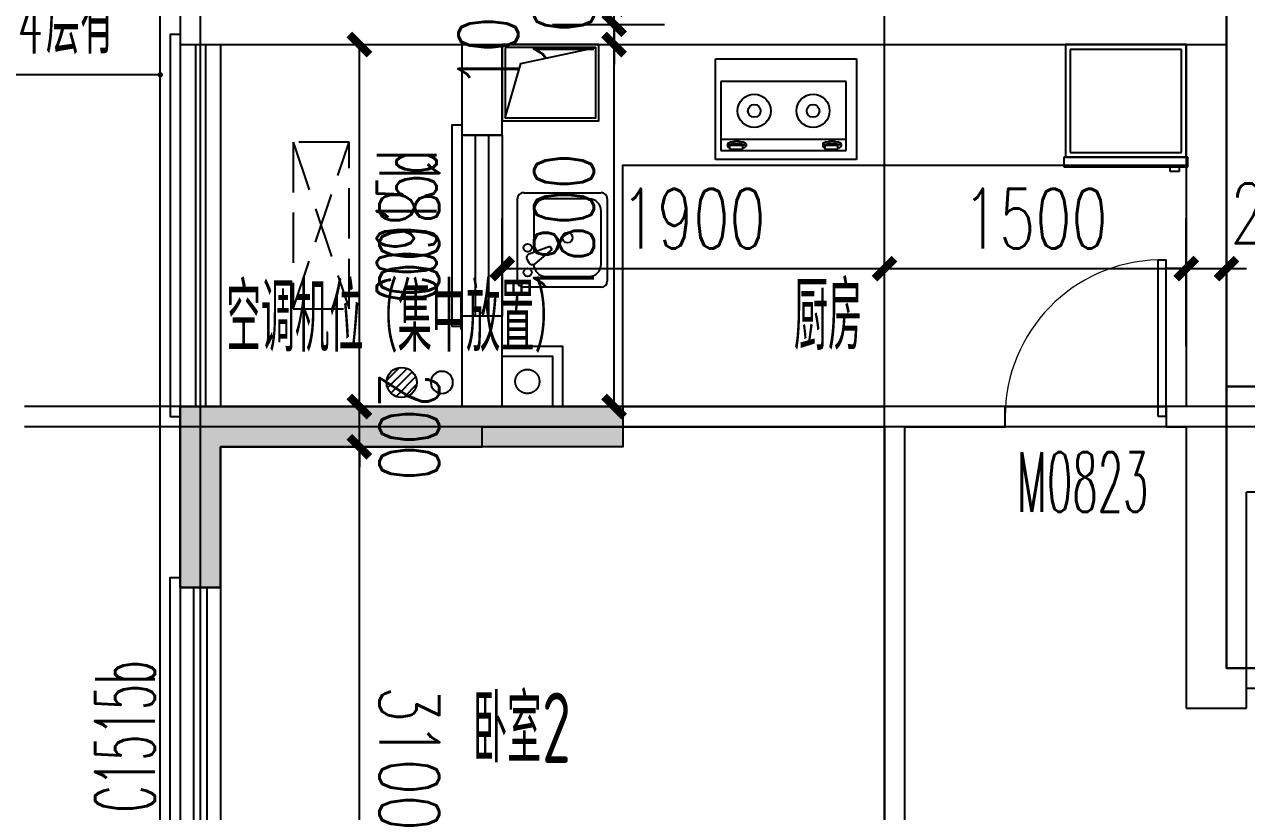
# Model space of a CAD drawing. Extents: x -59851 to 653804, y -249523 to 437614.
# Drawn here: x -44989 to -38914, y 75192 to 79106 of the extents above; entities that cross this region are included whole.
import ezdxf

# ---------------------------------------------------------------- set-up
doc = ezdxf.new("R2010")
doc.units = 0
doc.header["$LTSCALE"] = 1000
doc.header["$MEASUREMENT"] = 0
for name, pattern in [('CONTINOUS', [0]), ('DASH', [0.35, 0.25, -0.1]), ('PS', [3200, 1500, -200, 1500])]:
    doc.linetypes.add(name, pattern=pattern)
for name, color, linetype in [('_S-空调立管', 7, 'Continuous'), ('A-Lvtry（卫生间）', 5, 'Continuous'), ('A-Lvtry（厨房）', 5, 'CONTINOUS'), ('A-外装饰线脚', 7, 'Continuous'), ('A-烟气道', 105, 'Continuous'), ('A-空调室外机', 5, 'DASH'), ('A-第三道尺寸线', 105, 'Continuous'), ('A-线脚看线', 9, 'Continuous'), ('AE-FLOR', 151, 'Continuous'), ('DIM_LEAD', 3, 'Continuous'), ('DOTE', 16, 'Continuous'), ('mianji', 6, 'Continuous'), ('NL', 5, 'Continuous'), ('PS', 6, 'PS'), ('PUB_HATCH', 8, 'Continuous'), ('PUB_TEXT', 7, 'Continuous'), ('WALL', 2, 'Continuous'), ('WINDOW', 4, 'Continuous'), ('WINDOW_TEXT', 7, 'Continuous'), ('剪力墙', 6, 'Continuous'), ('栏杆', 142, 'Continuous')]:
    doc.layers.add(name, color=color, linetype=linetype)
doc.layers.add('A-area(算半面积)', color=23, linetype='Continuous', plot=False)
doc.styles.add('_TCH_DIM', font='SIMPLEX.shx', dxfattribs={"width": 0.7, "bigfont": 'GBCBIG.shx'})
doc.styles.add('_TCH_DIM_T3', font='SIMPLEX.shx', dxfattribs={"width": 0.705882, "bigfont": 'GBCBIG.shx'})
doc.styles.add('_TCH_WINDOW', font='SIMPLEX.shx', dxfattribs={"width": 0.7, "height": 3.5, "bigfont": 'GBCBIG.shx'})
doc.styles.get("Standard").update_dxf_attribs({"font": 'gbenor.shx', "width": 0.7, "bigfont": 'gbcbig.shx'})
doc.dimstyles.new('_TCH_ARCH&&100', dxfattribs={"dimtxt": 297.5, "dimasz": 100, "dimexe": 250, "dimexo": 300, "dimgap": 100, "dimtad": 1, "dimdec": 0, "dimzin": 0, "dimdsep": 46, "dimtxsty": '_TCH_DIM_T3', "dimblk": 'ARCHTICK', "dimcen": 0.09, "dimclrt": 7, "dimazin": 2, "dimtfac": 1, "dimtdec": 0, "dimtix": 1, "dimtmove": 2, "dimatfit": 3, "dimfxl": 0, "dimtolj": 1, "dimtzin": 0, "dimarcsym": 0})

# ---------------------------------------------------------------- blocks, each defined once
blk = doc.blocks.new('fdsfdsgfdsgb')
at = {"layer": 'mianji'}
for points in [[(-195608.2, 146788.3), (-196208.2, 146788.3), (-196208.2, 146588.3), (-201808.2, 146588.3), (-201808.2, 145188.3), (-203408.2, 145188.3), (-203408.2, 151788.3), (-198208.2, 151788.3), (-198208.2, 152688.3), (-201608.2, 152688.3), (-201608.2, 158588.3), (-205208.2, 158588.3), (-205208.2, 156788.3), (-208608.2, 156788.3), (-208608.2, 148288.3), (-207208.2, 148288.3), (-207208.2, 146488.3), (-208608.2, 146488.3), (-208608.2, 137588.3), (-164208.2, 137588.3)], [(-186908.2, 151988.3), (-196808.2, 151988.3), (-196808.2, 152188.3), (-197408.2, 152188.3), (-197408.2, 151988.3), (-198208.2, 151988.3), (-198208.2, 151788.3), (-203408.2, 151788.3), (-203408.2, 146588.3), (-201608.2, 146588.3), (-201608.2, 150088.3), (-201208.2, 150088.3), (-201208.2, 150288.3), (-197408.2, 150288.3), (-197408.2, 150088.3), (-196808.2, 150088.3), (-196808.2, 150288.3), (-186908.2, 150288.3)]]:
    blk.add_lwpolyline(points, dxfattribs=at)
blk.add_lwpolyline([(-201808.2, 146588.3), (-203408.2, 146588.3), (-203408.2, 145188.3), (-201808.2, 145188.3)], close=True, dxfattribs=at)
blk = doc.blocks.new('zhouxianssceng0329')
at = {"layer": 'DOTE'}
for p, q in [((-44113.7, 132089.9), (-44113.7, 156469.4)), ((-40713.7, 132089.9), (-40713.7, 156469.4)), ((-3313.7, 143398.2), (-44988.6, 143398.2)), ((5501.3, 143298.2), (-44988.6, 143298.2))]:
    blk.add_line(p, q, dxfattribs=at)
blk = doc.blocks.new('jgjlq030328')
at = {"layer": 'PUB_HATCH'}
blk.add_hatch(color=256, dxfattribs=at).paths.add_polyline_path([(-290535, 16011.9), (-290535, 16911.9), (-288335, 16911.9), (-288335, 16711.9), (-290335, 16711.9), (-290335, 16011.9)])
at = {"layer": '剪力墙'}
blk.add_lwpolyline([(-290535, 16011.9), (-290535, 16911.9), (-288335, 16911.9), (-288335, 16711.9), (-290335, 16711.9), (-290335, 16011.9)], close=True, dxfattribs=at)
blk = doc.blocks.new('_ArchTick')
at = {"color": 0, "linetype": 'ByBlock', "const_width": 0.4}
blk.add_lwpolyline([(-0.5, -0.5), (0.5, 0.5)], dxfattribs=at)
blk = doc.blocks.new('*D687')
at = {"layer": 'A-第三道尺寸线', "color": 0, "lineweight": -2, "transparency": 16777216}
for p, q in [((18265.6, 171434.8), (18265.6, 171534.8)), ((17959.3, 171434.8), (18515.6, 171434.8)), ((18265.6, 171334.8), (18265.6, 171434.8)), ((17959.3, 171334.8), (18515.6, 171334.8)), ((18265.6, 171334.8), (18265.6, 171234.8))]:
    blk.add_line(p, q, dxfattribs=at)
at = {"layer": 'Defpoints', "color": 0, "transparency": 16777216}
for p in [(17659.3, 171434.8), (18265.6, 171434.8), (17659.3, 171334.8)]:
    blk.add_point(p, dxfattribs=at)
at = {"layer": 'A-第三道尺寸线', "color": 0, "lineweight": -2, "transparency": 16777216, "xscale": 100, "yscale": 100, "zscale": 100}
for p, rotation in [((18265.6, 171434.8), 270), ((18265.6, 171334.8), 90)]:
    blk.add_blockref('_ArchTick', p, dxfattribs=dict(at, rotation=rotation))
at = {"layer": 'A-第三道尺寸线', "color": 7, "transparency": 16777216, "insert": (18016.8, 171384.8), "char_height": 297.5, "attachment_point": 5, "rotation": 90, "style": '_TCH_DIM_T3'}
blk.add_mtext('\\A1;100', dxfattribs=at)
blk = doc.blocks.new('*D688')
at = {"layer": 'A-第三道尺寸线', "color": 0, "lineweight": -2, "transparency": 16777216}
for p, q in [((18265.6, 171334.8), (18265.6, 171434.8)), ((17959.3, 171334.8), (18515.6, 171334.8)), ((18265.6, 171234.8), (18265.6, 171334.8)), ((17959.3, 171234.8), (18515.6, 171234.8)), ((18265.6, 171234.8), (18265.6, 171134.8))]:
    blk.add_line(p, q, dxfattribs=at)
at = {"layer": 'Defpoints', "color": 0, "transparency": 16777216}
for p in [(17659.3, 171334.8), (18265.6, 171334.8), (17659.3, 171234.8)]:
    blk.add_point(p, dxfattribs=at)
at = {"layer": 'A-第三道尺寸线', "color": 0, "lineweight": -2, "transparency": 16777216, "xscale": 100, "yscale": 100, "zscale": 100}
for p, rotation in [((18265.6, 171334.8), 270), ((18265.6, 171234.8), 90)]:
    blk.add_blockref('_ArchTick', p, dxfattribs=dict(at, rotation=rotation))
at = {"layer": 'A-第三道尺寸线', "color": 7, "transparency": 16777216, "insert": (17640.6, 171284.8), "char_height": 297.5, "attachment_point": 5, "rotation": 90, "style": '_TCH_DIM_T3'}
blk.add_mtext('\\A1;100', dxfattribs=at)
blk = doc.blocks.new('*D689')
at = {"layer": 'A-第三道尺寸线', "color": 0, "lineweight": -2, "transparency": 16777216}
for p, q in [((17959.3, 171234.8), (18515.6, 171234.8)), ((18265.6, 169434.8), (18265.6, 171234.8)), ((17959.3, 169434.8), (18515.6, 169434.8))]:
    blk.add_line(p, q, dxfattribs=at)
at = {"layer": 'Defpoints', "color": 0, "transparency": 16777216}
for p in [(17659.3, 171234.8), (18265.6, 171234.8), (17659.3, 169434.8)]:
    blk.add_point(p, dxfattribs=at)
at = {"layer": 'A-第三道尺寸线', "color": 0, "lineweight": -2, "transparency": 16777216, "xscale": 100, "yscale": 100, "zscale": 100}
for p, rotation in [((18265.6, 171234.8), 90), ((18265.6, 169434.8), 270)]:
    blk.add_blockref('_ArchTick', p, dxfattribs=dict(at, rotation=rotation))
at = {"layer": 'A-第三道尺寸线', "color": 7, "transparency": 16777216, "insert": (18016.8, 170334.8), "char_height": 297.5, "attachment_point": 5, "rotation": 90, "style": '_TCH_DIM_T3'}
blk.add_mtext('\\A1;1800', dxfattribs=at)
blk = doc.blocks.new('zt1')
at = {"layer": 'A-Lvtry（卫生间）', "linetype": 'Continuous'}
for p, q in [((-700, 0), (0, 0)), ((-700, -500), (-700, 0)), ((0, 0), (0, -500)), ((0, -500), (-700, -500))]:
    blk.add_line(p, q, dxfattribs=at)
at = {"layer": 'A-Lvtry（卫生间）'}
for p, q in [((-673.5, -113.1), (-673.5, -455.5)), ((-50.7, -113.1), (-673.5, -113.1)), ((-50.7, -455.5), (-50.7, -113.1)), ((-673.5, -399.8), (-50.7, -399.8)), ((-640.9, -422.1), (-640.8, -433.8)), ((-549.1, -423.2), (-549.1, -433.7)), ((-167.9, -422.1), (-167.8, -433.8)), ((-76.1, -423.2), (-76.1, -433.7)), ((-673.5, -455.5), (-50.7, -455.5)), ((-565.7, -431.5), (-630.4, -431.5)), ((-630.4, -431.5), (-630.4, -448.2)), ((-630.4, -448.2), (-565.7, -448.2)), ((-565.7, -448.2), (-565.7, -431.5)), ((-157.4, -431.5), (-157.4, -448.2)), ((-92.7, -431.5), (-157.4, -431.5)), ((-157.4, -448.2), (-92.7, -448.2)), ((-92.7, -448.2), (-92.7, -431.5))]:
    blk.add_line(p, q, dxfattribs=at)
for points in [[(-549.1, -423.2, 0.259034), (-551, -419.8, 0.076276), (-562.5, -414.9, 0.036515), (-576.1, -412.4, 0.026615), (-594.9, -411.4, 0.026615), (-613.8, -412.4, 0.036515), (-627.3, -414.9, 0.076276), (-638.9, -419.8, 0.259034), (-640.8, -423.2, 0.078462), (-640.6, -424.5, 0.056762)], [(-549.1, -433.7, 0.259034), (-551, -430.3, 0.076276), (-562.5, -425.4, 0.036515), (-576.1, -422.9, 0.026615), (-594.9, -421.9, 0.026615), (-613.8, -422.9, 0.036515), (-627.3, -425.4, 0.076276), (-638.9, -430.3, 0.259034), (-640.8, -433.7, 0.259034), (-638.9, -437.2, 0.056762), (-630.4, -441.2, 0.036515)], [(-76.1, -423.2, 0.259034), (-78, -419.8, 0.076276), (-89.5, -414.9, 0.036515), (-103.1, -412.4, 0.026615), (-121.9, -411.4, 0.026615), (-140.8, -412.4, 0.036515), (-154.3, -414.9, 0.076276), (-165.9, -419.8, 0.259034), (-167.8, -423.2, 0.078462), (-167.6, -424.5, 0.056762)], [(-76.1, -433.7, 0.259034), (-78, -430.3, 0.076276), (-89.5, -425.4, 0.036515), (-103.1, -422.9, 0.026615), (-121.9, -421.9, 0.026615), (-140.8, -422.9, 0.036515), (-154.3, -425.4, 0.076276), (-165.9, -430.3, 0.259034), (-167.8, -433.7, 0.259034), (-165.9, -437.2, 0.056762), (-157.4, -441.2, 0.036515)], [(-565.7, -442.9, 0.008736), (-562.5, -442.1, 0.076276), (-551, -437.2, 0.259034), (-549.1, -433.7, 0.259034)], [(-92.7, -442.9, 0.008736), (-89.5, -442.1, 0.076276), (-78, -437.2, 0.259034), (-76.1, -433.7, 0.259034)]]:
    blk.add_lwpolyline(points, format="xyb", dxfattribs=at)
at = {"layer": 'A-Lvtry（卫生间）', "linetype": 'Continuous'}
for centre, radius in [((-508.4, -258.5), 82.5), ((-215.8, -258.5), 82.5), ((-508.4, -258.5), 31.6), ((-215.8, -258.5), 31.6)]:
    blk.add_circle(centre, radius, dxfattribs=at)
at = {"layer": 'A-Lvtry（卫生间）', "width": 0.8, "flags": 9}
for tag in ['YSIZE', 'XSIZE']:
    blk.add_attdef(tag, (-350, 0), '', height=0.5, dxfattribs=at)
blk = doc.blocks.new('t4')
at = {"layer": 'A-Lvtry（卫生间）'}
for p, q in [((3876514.8, 2551819.5), (3876514.8, 2552229.1)), ((3876545.3, 2552259.6), (3876931.4, 2552259.6)), ((3876961.9, 2552229.1), (3876961.9, 2551819.5)), ((3876819.6, 2552205.6), (3876606.3, 2552205.6)), ((3876545.3, 2552144.6), (3876545.3, 2551880.5)), ((3876790.3, 2552072.2), (3876875.1, 2552142)), ((3876913.8, 2552122.3), (3876905.6, 2552136.5)), ((3876800.4, 2552054.6), (3876790.3, 2552072.2)), ((3876903.3, 2552093.1), (3876800.4, 2552054.6)), ((3876880.6, 2551880.5), (3876880.6, 2552084.6)), ((3876606.3, 2551819.5), (3876819.6, 2551819.5)), ((3876931.4, 2551789), (3876545.3, 2551789))]:
    blk.add_line(p, q, dxfattribs=at)
for centre, major_axis, start_param, end_param in [((3876545.3, 2552229.1), (-21.6, 21.6), -0.785398, 0.785398), ((3876931.4, 2552229.1), (-21.6, 21.6), 3.926991, 5.497787), ((3876606.3, 2552144.6), (-43.1, 43.1), -0.785398, 0.785398), ((3876819.6, 2552144.6), (43.1, 43.1), 5.497787, 7.068583), ((3876911.1, 2552185.3), (-14.4, 14.4), 4.712389, 10.995574), ((3876888, 2552126.3), (14.4, 14.4), 6.021386, 7.757331), ((3876896.2, 2552112.2), (-14.4, 14.4), 2.714645, 4.45059), ((3876911.1, 2552063.4), (14.4, 14.4), 6.283185283893945, 12.56637059107353), ((3876713, 2552012.6), (18, 18), 6.283185283897186, 12.56637059107677), ((3876606.3, 2551880.5), (-43.1, 43.1), 0.785398, 2.356194), ((3876819.6, 2551880.5), (-43.1, 43.1), 2.356194, 3.926991), ((3876545.3, 2551819.5), (21.6, 21.6), 2.356194, 3.926991), ((3876931.4, 2551819.5), (-21.6, 21.6), 2.356194, 3.926991)]:
    blk.add_ellipse(centre, major_axis=major_axis, ratio=1, start_param=start_param, end_param=end_param, dxfattribs=at)
blk = doc.blocks.new('BX1')
at = {"layer": 'A-Lvtry（卫生间）'}
for p, q in [((-560, 8), (-607.7, 8)), ((-607.7, 8), (-607.7, -608)), ((-560, -608), (-560, 8)), ((0, 0), (-560, 0)), ((0, -600), (0, 0)), ((-560, 0), (-560, -600)), ((-24, -24), (-536, -24)), ((-536, -24), (-536, -576)), ((-24, -576), (-24, -24)), ((-631.1, -564.3), (-631.1, -520)), ((-631.1, -520), (-607.7, -520)), ((-607.7, -520), (-607.7, -564.3)), ((-607.7, -564.3), (-631.1, -564.3)), ((-560, -600), (0, -600)), ((-536, -576), (-24, -576)), ((-607.7, -608), (-560, -608))]:
    blk.add_line(p, q, dxfattribs=at)
blk = doc.blocks.new('ktswaj')
at = {"linetype": 'DASH'}
blk.add_lwpolyline([(15990.1, 179082.6), (15990.1, 178253.3), (16268.4, 178253.3), (16268.4, 179082.6)], close=True, dxfattribs=at)
for points in [[(15990.1, 179082.6), (16268.4, 178253.3)], [(15990.1, 178253.3), (16268.4, 179082.6)]]:
    blk.add_lwpolyline(points, dxfattribs=at)
blk = doc.blocks.new('$TCHSYS$WIN2D')
for p, q in [((-0.5, 0.5), (0.5, 0.5)), ((-0.5, 0.5), (-0.5, -0.5)), ((0.5, 0.5), (0.5, -0.5)), ((0.5, 0.1667), (-0.5, 0.1667)), ((0.5, -0.1667), (-0.5, -0.1667)), ((-0.5, -0.5), (0.5, -0.5))]:
    blk.add_line(p, q)
blk = doc.blocks.new('$DorLib2D$00000001')
for p, q in [((0.45, 0.975), (0.5, 0.975)), ((0.45, 0), (0.45, 0.975)), ((0.5, 0), (0.5, 0.975)), ((0.5, 0), (0.45, 0))]:
    blk.add_line(p, q)
at = {"lineweight": 13}
blk.add_arc((0.475, 0), 0.975, 91.46928, 180, dxfattribs=at)
blk = doc.blocks.new('*D700')
at = {"layer": 'A-第三道尺寸线', "color": 0, "lineweight": -2, "transparency": 16777216}
for p, q in [((-7770.7, 171234.8), (-7130.8, 171234.8)), ((-7380.8, 169434.8), (-7380.8, 171234.8)), ((-7770.7, 169434.8), (-7130.8, 169434.8))]:
    blk.add_line(p, q, dxfattribs=at)
at = {"layer": 'Defpoints', "color": 0, "transparency": 16777216}
for p in [(-8070.7, 171234.8), (-7380.8, 171234.8), (-8070.7, 169434.8)]:
    blk.add_point(p, dxfattribs=at)
at = {"layer": 'A-第三道尺寸线', "color": 0, "lineweight": -2, "transparency": 16777216, "xscale": 100, "yscale": 100, "zscale": 100}
for p, rotation in [((-7380.8, 171234.8), 90.00040069436868), ((-7380.8, 169434.8), 270.0004006943687)]:
    blk.add_blockref('_ArchTick', p, dxfattribs=dict(at, rotation=rotation))
at = {"layer": 'A-第三道尺寸线', "color": 7, "transparency": 16777216, "insert": (-7132, 170334.8), "char_height": 297.5, "attachment_point": 5, "rotation": 270.0004, "style": '_TCH_DIM_T3'}
blk.add_mtext('\\A1;1800', dxfattribs=at)
blk = doc.blocks.new('*D701')
at = {"layer": 'A-第三道尺寸线', "color": 0, "lineweight": -2, "transparency": 16777216}
for p, q in [((-7380.8, 169434.8), (-7380.8, 169534.8)), ((-7770.7, 169434.8), (-7130.8, 169434.8)), ((-7380.8, 169234.6), (-7380.8, 169434.8)), ((-7770.7, 169234.6), (-7130.8, 169234.6)), ((-7380.8, 169234.6), (-7380.8, 169134.6))]:
    blk.add_line(p, q, dxfattribs=at)
at = {"layer": 'Defpoints', "color": 0, "transparency": 16777216}
for p in [(-8070.7, 169434.8), (-7380.8, 169434.8), (-8070.7, 169234.6)]:
    blk.add_point(p, dxfattribs=at)
at = {"layer": 'A-第三道尺寸线', "color": 0, "lineweight": -2, "transparency": 16777216, "xscale": 100, "yscale": 100, "zscale": 100}
for p, rotation in [((-7380.8, 169434.8), 270.000400694369), ((-7380.8, 169234.6), 90.00040069436899)]:
    blk.add_blockref('_ArchTick', p, dxfattribs=dict(at, rotation=rotation))
at = {"layer": 'A-第三道尺寸线', "color": 7, "transparency": 16777216, "insert": (-7132, 169334.7), "char_height": 297.5, "attachment_point": 5, "rotation": 270.0004, "style": '_TCH_DIM_T3'}
blk.add_mtext('\\A1;200', dxfattribs=at)
blk = doc.blocks.new('*D702')
at = {"layer": 'A-第三道尺寸线', "color": 0, "lineweight": -2, "transparency": 16777216}
for p, q in [((-7770.7, 169234.6), (-7130.8, 169234.6)), ((-7380.7, 166134.8), (-7380.8, 169234.6)), ((-7770.7, 166134.8), (-7130.7, 166134.8))]:
    blk.add_line(p, q, dxfattribs=at)
at = {"layer": 'Defpoints', "color": 0, "transparency": 16777216}
for p in [(-8070.7, 169234.6), (-7380.8, 169234.6), (-8070.7, 166134.8)]:
    blk.add_point(p, dxfattribs=at)
at = {"layer": 'A-第三道尺寸线', "color": 0, "lineweight": -2, "transparency": 16777216, "xscale": 100, "yscale": 100, "zscale": 100}
for p, rotation in [((-7380.8, 169234.6), 90.00040069436855), ((-7380.7, 166134.8), 270.0004006943686)]:
    blk.add_blockref('_ArchTick', p, dxfattribs=dict(at, rotation=rotation))
at = {"layer": 'A-第三道尺寸线', "color": 7, "transparency": 16777216, "insert": (-7132, 167684.7), "char_height": 297.5, "attachment_point": 5, "rotation": 270.0004, "style": '_TCH_DIM_T3'}
blk.add_mtext('\\A1;3100', dxfattribs=at)
blk = doc.blocks.new('*D718')
at = {"layer": 'A-第三道尺寸线', "color": 0, "lineweight": -2, "transparency": 16777216}
for p, q in [((-6670.7, 169734.8), (-6670.7, 170370.7)), ((-4770.7, 169734.8), (-4770.7, 170370.7)), ((-6670.7, 170120.7), (-4770.7, 170120.7))]:
    blk.add_line(p, q, dxfattribs=at)
at = {"layer": 'Defpoints', "color": 0, "transparency": 16777216}
for p in [(-4770.7, 170120.7), (-6670.7, 169434.8), (-4770.7, 169434.8)]:
    blk.add_point(p, dxfattribs=at)
at = {"layer": 'A-第三道尺寸线', "color": 0, "lineweight": -2, "transparency": 16777216, "xscale": 100, "yscale": 100, "zscale": 100, "rotation": 180}
blk.add_blockref('_ArchTick', (-6670.7, 170120.7), dxfattribs=at)
at = {"layer": 'A-第三道尺寸线', "color": 0, "lineweight": -2, "transparency": 16777216, "xscale": 100, "yscale": 100, "zscale": 100}
blk.add_blockref('_ArchTick', (-4770.7, 170120.7), dxfattribs=at)
at = {"layer": 'A-第三道尺寸线', "color": 7, "transparency": 16777216, "insert": (-5720.7, 170369.5), "char_height": 297.5, "attachment_point": 5, "style": '_TCH_DIM_T3'}
blk.add_mtext('\\A1;1900', dxfattribs=at)
blk = doc.blocks.new('*D719')
at = {"layer": 'A-第三道尺寸线', "color": 0, "lineweight": -2, "transparency": 16777216}
for p, q in [((-4770.7, 169734.8), (-4770.7, 170370.7)), ((-3270.7, 169734.8), (-3270.7, 170370.7)), ((-4770.7, 170120.7), (-3270.7, 170120.7))]:
    blk.add_line(p, q, dxfattribs=at)
at = {"layer": 'Defpoints', "color": 0, "transparency": 16777216}
for p in [(-3270.7, 170120.7), (-4770.7, 169434.8), (-3270.7, 169434.8)]:
    blk.add_point(p, dxfattribs=at)
at = {"layer": 'A-第三道尺寸线', "color": 0, "lineweight": -2, "transparency": 16777216, "xscale": 100, "yscale": 100, "zscale": 100, "rotation": 180}
blk.add_blockref('_ArchTick', (-4770.7, 170120.7), dxfattribs=at)
at = {"layer": 'A-第三道尺寸线', "color": 0, "lineweight": -2, "transparency": 16777216, "xscale": 100, "yscale": 100, "zscale": 100}
blk.add_blockref('_ArchTick', (-3270.7, 170120.7), dxfattribs=at)
at = {"layer": 'A-第三道尺寸线', "color": 7, "transparency": 16777216, "insert": (-4020.7, 170369.5), "char_height": 297.5, "attachment_point": 5, "style": '_TCH_DIM_T3'}
blk.add_mtext('\\A1;1500', dxfattribs=at)
blk = doc.blocks.new('*D720')
at = {"layer": 'A-第三道尺寸线', "color": 0, "lineweight": -2, "transparency": 16777216}
for p, q in [((-3270.7, 169734.8), (-3270.7, 170370.7)), ((-3070.7, 169734.8), (-3070.7, 170370.7)), ((-3270.7, 170120.7), (-3370.7, 170120.7)), ((-3270.7, 170120.7), (-3070.7, 170120.7)), ((-3070.7, 170120.7), (-2970.7, 170120.7))]:
    blk.add_line(p, q, dxfattribs=at)
at = {"layer": 'Defpoints', "color": 0, "transparency": 16777216}
for p in [(-3070.7, 170120.7), (-3270.7, 169434.8), (-3070.7, 169434.8)]:
    blk.add_point(p, dxfattribs=at)
at = {"layer": 'A-第三道尺寸线', "color": 0, "lineweight": -2, "transparency": 16777216, "xscale": 100, "yscale": 100, "zscale": 100}
blk.add_blockref('_ArchTick', (-3270.7, 170120.7), dxfattribs=at)
at = {"layer": 'A-第三道尺寸线', "color": 0, "lineweight": -2, "transparency": 16777216, "xscale": 100, "yscale": 100, "zscale": 100, "rotation": 180}
blk.add_blockref('_ArchTick', (-3070.7, 170120.7), dxfattribs=at)
at = {"layer": 'A-第三道尺寸线', "color": 7, "transparency": 16777216, "insert": (-2781.7, 170395.7), "char_height": 297.5, "attachment_point": 5, "style": '_TCH_DIM_T3'}
blk.add_mtext('\\A1;200', dxfattribs=at)
blk = doc.blocks.new('ssxianjiao0329')
at = {"layer": 'A-线脚看线'}
for points in [[(-44213.7, 145248.2), (-44263.7, 145248.2), (-44263.7, 143348.2), (-44213.7, 143348.2)], [(-42813.7, 144798.2), (-42863.7, 144798.2), (-42863.7, 143798.2), (-42813.7, 143798.2)], [(-44213.7, 140948.2), (-44263.7, 140948.2), (-44263.7, 142548.2), (-44213.7, 142548.2)]]:
    blk.add_lwpolyline(points, dxfattribs=at)
blk = doc.blocks.new('_LV13')
at = {"color": 0}
for p, q in [((-0.071, 0.495), (-0.495, 0.071)), ((0.183, 0.465), (-0.465, -0.183)), ((0.354, 0.354), (-0.354, -0.354)), ((0.465, 0.183), (-0.183, -0.465)), ((0.495, -0.071), (0.071, -0.495))]:
    blk.add_line(p, q, dxfattribs=at)
blk.add_circle((0, 0), 0.5)
blk = doc.blocks.new('fjdsajkjjg0505')
at = {"layer": '_S-空调立管'}
blk.add_lwpolyline([(-190567.9, 101388.5, 1), (-190677.9, 101388.5, 1)], format="xyb", close=True, dxfattribs=at)
at = {"layer": 'NL', "ltscale": 0.5, "extrusion": (0, 0, -1), "xscale": -150, "yscale": 150, "zscale": -150}
blk.add_blockref('_LV13', (190822.9, 101388.5), dxfattribs=at)
blk = doc.blocks.new('*D2066')
at = {"layer": 'A-第三道尺寸线', "color": 0, "lineweight": -2, "transparency": 16777216}
for p, q in [((-39013.7, 79003.6), (-39013.7, 79617)), ((-37413.7, 79003.6), (-37413.7, 79617)), ((-39013.7, 79367), (-37413.7, 79367))]:
    blk.add_line(p, q, dxfattribs=at)
at = {"layer": 'Defpoints', "color": 0, "transparency": 16777216}
for p in [(-37413.7, 79367), (-39013.7, 78703.6), (-37413.7, 78703.6)]:
    blk.add_point(p, dxfattribs=at)
at = {"layer": 'A-第三道尺寸线', "color": 0, "lineweight": -2, "transparency": 16777216, "xscale": 100, "yscale": 100, "zscale": 100, "rotation": 180}
blk.add_blockref('_ArchTick', (-39013.7, 79367), dxfattribs=at)
at = {"layer": 'A-第三道尺寸线', "color": 0, "lineweight": -2, "transparency": 16777216, "xscale": 100, "yscale": 100, "zscale": 100}
blk.add_blockref('_ArchTick', (-37413.7, 79367), dxfattribs=at)
at = {"layer": 'A-第三道尺寸线', "color": 7, "transparency": 16777216, "insert": (-38213.7, 79615.7), "char_height": 297.5, "attachment_point": 5, "style": '_TCH_DIM_T3'}
blk.add_mtext('\\A1;1600', dxfattribs=at)
blk = doc.blocks.new('a1HUXING0323')
at = {"layer": 'WALL'}
for p, q in [((16109.3, 172034.8), (16109.3, 171234.8)), ((21309.3, 171234.8), (21309.3, 171684.8)), ((16109.3, 171234.8), (19009.3, 171234.8)), ((19009.3, 171234.8), (21309.3, 171234.8))]:
    blk.add_line(p, q, dxfattribs=at)
at = {"layer": 'A-第三道尺寸线'}
for p1, p2, picture, middle in [((17659.3, 171334.8), (17659.3, 171434.8), '*D687', (18016.8, 171384.8)), ((17659.3, 169434.8), (17659.3, 171234.8), '*D689', (18016.8, 170334.8))]:
    dim = blk.add_aligned_dim(p1=p1, p2=p2, distance=-606.3, dimstyle='_TCH_ARCH&&100', dxfattribs=at)
    dim.commit()
    dim.dimension.update_dxf_attribs({"geometry": picture, "text_midpoint": middle})
dim = blk.add_linear_dim(base=(18265.6, 171334.8), p1=(17659.3, 171234.8), p2=(17659.3, 171334.8), angle=90, dimstyle='_TCH_ARCH&&100', dxfattribs=at)
dim.commit()
dim.dimension.update_dxf_attribs({"geometry": '*D688', "text_midpoint": (17640.6, 171284.8), "dimtype": 129})
blk = doc.blocks.new('a2huxing0322')
at = {"layer": 'A-Lvtry（厨房）'}
blk.add_lwpolyline([(-6070.7, 169434.8), (-6070.7, 170634.8), (-3270.7, 170634.8)], dxfattribs=at)
at = {"layer": 'A-烟气道'}
for points in [[(-6670.7, 171234.8), (-6670.7, 170854.8), (-6190.7, 170854.8), (-6190.7, 171234.8)], [(-6655.7, 171219.8), (-6655.7, 170869.8), (-6205.7, 170869.8), (-6205.7, 171219.8)]]:
    blk.add_lwpolyline(points, close=True, dxfattribs=at)
blk.add_lwpolyline([(-6655.7, 170869.8), (-6578.5, 171140.2), (-6205.7, 171219.8)], dxfattribs=at)
at = {"layer": 'AE-FLOR'}
for points in [[(-8270.7, 171234.8), (-8270.7, 169434.8)], [(-8070.7, 171234.8), (-8070.7, 169434.8)]]:
    blk.add_lwpolyline(points, dxfattribs=at)
at = {"layer": 'PS', "ltscale": 0.5}
blk.add_circle((-6545.7, 169559.8), 60, dxfattribs=at)
at = {"layer": 'WALL'}
for p, q in [((-8270.7, 171434.8), (-8270.7, 171234.8)), ((-3070.7, 171434.8), (-3070.7, 169334.8)), ((-8270.7, 171234.8), (-6870.7, 171234.8)), ((-6870.7, 171234.8), (-6870.7, 170784.8)), ((-6670.7, 170784.8), (-6670.7, 171234.8)), ((-6670.7, 171234.8), (-3270.7, 171234.8)), ((-3270.7, 171234.8), (-3270.7, 169434.8)), ((-6870.7, 170784.8), (-6670.7, 170784.8)), ((-6670.7, 169884.8), (-6870.7, 169884.8)), ((-6870.7, 169884.8), (-6870.7, 169434.8)), ((-6670.7, 169434.8), (-6670.7, 169884.8)), ((-8270.7, 169434.8), (-8170.7, 169434.8)), ((-8270.7, 169434.8), (-8270.7, 169234.8)), ((-8170.7, 169434.8), (-6870.7, 169434.8)), ((-6670.7, 169434.8), (-4770.7, 169434.8)), ((-4170.7, 169434.8), (-4770.7, 169434.8)), ((-4170.7, 169334.8), (-4170.7, 169434.8)), ((-3270.7, 169434.8), (-3370.7, 169434.8)), ((-3370.7, 169434.8), (-3370.7, 169334.8)), ((-6770.7, 169334.8), (-4770.7, 169334.8)), ((-6770.7, 169234.8), (-6770.7, 169334.8)), ((-4770.7, 169334.8), (-4770.7, 166134.8)), ((-4670.7, 169334.8), (-4170.7, 169334.8)), ((-4670.7, 169334.8), (-4670.7, 166034.8)), ((-3370.7, 169334.8), (-3270.7, 169334.8)), ((-3270.7, 169334.8), (-3270.7, 167934.8)), ((-3070.7, 169334.8), (-3070.7, 168134.8)), ((-8270.7, 169234.8), (-8270.7, 169234.8)), ((-8270.7, 169234.8), (-8270.7, 168534.8)), ((-8070.7, 168534.8), (-8070.7, 169234.8)), ((-8070.7, 169234.8), (-6770.7, 169234.8)), ((-8270.7, 168534.8), (-8070.7, 168534.8)), ((-2970.7, 168134.8), (-3070.7, 168134.8)), ((-2970.7, 167934.8), (-2970.7, 168134.8)), ((-3270.7, 167934.8), (-2970.7, 167934.8))]:
    blk.add_line(p, q, dxfattribs=at)
for points in [[(-6670.7, 169734.8), (-6370.7, 169734.8), (-6370.7, 169434.8)], [(-6670.7, 169684.8), (-6420.7, 169684.8), (-6420.7, 169434.8)]]:
    blk.add_lwpolyline(points, dxfattribs=at)
at = {"layer": 'WINDOW'}
for p, q in [((-4170.7, 169434.8), (-3370.7, 169434.8)), ((-2970.7, 168134.8), (-1970.7, 168134.8))]:
    blk.add_line(p, q, dxfattribs=at)
at = {"layer": '栏杆'}
for points in [[(-8195.7, 171234.8), (-8195.7, 169434.8)], [(-8145.7, 171234.8), (-8145.7, 169434.8)]]:
    blk.add_lwpolyline(points, dxfattribs=at)
at = {"layer": 'A-Lvtry（厨房）', "extrusion": (-1.08889e-08, 3.92285e-11, -1), "xscale": -1.000000000000011, "zscale": -1.000000000000011, "rotation": 270}
blk.add_blockref('BX1', (3870.7, 171234.8), dxfattribs=at)
at = {"layer": 'A-Lvtry（厨房）', "extrusion": (-3.92285e-11, -1.08889e-08, -1), "xscale": -1, "zscale": -1, "rotation": 359.9999986659787}
blk.add_blockref('zt1', (4909.7, 171163.7), dxfattribs=at)
at = {"layer": 'A-Lvtry（厨房）', "extrusion": (0, 0, -1), "xscale": -1, "zscale": -1, "rotation": 180}
blk.add_blockref('t4', (-3870366.6, 2722287.4), dxfattribs=at)
at = {"layer": 'A-空调室外机'}
blk.add_blockref('ktswaj', (-23700, -8333.1), dxfattribs=at)
at = {"layer": 'WINDOW'}
ref = blk.add_blockref('$TCHSYS$WIN2D', (-6770.7, 170334.8), dxfattribs=dict(at, xscale=900, yscale=200, zscale=900, rotation=270))
ref.add_attrib('A', 'C0915d', (-6997, 169953.3), dxfattribs={"layer": 'WINDOW_TEXT', "height": 297.5, "rotation": 90, "style": '_TCH_WINDOW', "width": 0.494118})
ref = blk.add_blockref('$DorLib2D$00000001', (-3770.7, 169384.8), dxfattribs=dict(at, xscale=800, yscale=800, zscale=800))
ref.add_attrib('A', 'M0823', (-4113.7, 168911), dxfattribs={"layer": 'WINDOW_TEXT', "height": 297.5, "style": '_TCH_WINDOW', "width": 0.494118})
ref = blk.add_blockref('$DorLib2D$00000001', (-2470.7, 168034.8), dxfattribs=dict(at, xscale=-1000, yscale=1000, zscale=-1000))
ref.add_attrib('A', 'FDM1023', (-2936.2, 167511), dxfattribs={"layer": 'WINDOW_TEXT', "height": 297.5, "style": '_TCH_WINDOW', "width": 0.494118})
ref = blk.add_blockref('$TCHSYS$WIN2D', (-8170.7, 167784.8), dxfattribs=dict(at, xscale=1500, yscale=200, zscale=1500, rotation=270))
ref.add_attrib('A', 'C1515b', (-8397, 167417.3), dxfattribs={"layer": 'WINDOW_TEXT', "height": 297.5, "rotation": 90, "style": '_TCH_WINDOW', "width": 0.494118})
at = {"layer": 'PUB_TEXT', "width": 0.7}
for s, height, p in [('空调机位（集中放置）', 337.59, (-8041.2, 169707.9)), ('厨房', 337.59, (-5221, 169716.3)), ('卧室', 337.59, (-6816.4, 167663.3)), ('2', 350, (-6472.3, 167663.3))]:
    blk.add_text(s, height=height, dxfattribs=at).set_placement(p)
at = {"layer": 'A-第三道尺寸线'}
for p1, p2, distance, picture, middle in [((-8070.7, 169434.8), (-8070.7, 171234.8), -690, '*D700', (-7132, 170334.8)), ((-6670.7, 169434.8), (-4770.7, 169434.8), 685.9, '*D718', (-5720.7, 170369.5)), ((-4770.7, 169434.8), (-3270.7, 169434.8), 685.9, '*D719', (-4020.7, 170369.5)), ((-8070.7, 169234.6), (-8070.7, 169434.8), -690, '*D701', (-7132, 169334.7)), ((-8070.7, 166134.8), (-8070.7, 169234.6), -690, '*D702', (-7132, 167684.7))]:
    dim = blk.add_aligned_dim(p1=p1, p2=p2, distance=distance, dimstyle='_TCH_ARCH&&100', dxfattribs=at)
    dim.commit()
    dim.dimension.update_dxf_attribs({"geometry": picture, "text_midpoint": middle})
dim = blk.add_linear_dim(base=(-3070.7, 170120.7), p1=(-3270.7, 169434.8), p2=(-3070.7, 169434.8), angle=0, dimstyle='_TCH_ARCH&&100', dxfattribs=at)
dim.commit()
dim.dimension.update_dxf_attribs({"geometry": '*D720', "text_midpoint": (-2781.7, 170395.7), "dimtype": 129})

msp = doc.modelspace()

# ---------------------------------------------------------------- block references
for name, p in [('zhouxianssceng0329', (0, -66192.5)), ('fdsfdsgfdsgb', (164394.5, -69282.6))]:
    msp.add_blockref(name, p)
at = {"layer": '剪力墙'}
msp.add_blockref('jgjlq030328', (246321.3, 60293.8), dxfattribs=at)

# ---------------------------------------------------------------- texts
at = {"layer": 'PUB_TEXT', "style": '_TCH_DIM', "width": 0.494118}
msp.add_text('4', height=297.5, dxfattribs=at).set_placement((-45022.2, 78960.7))

# ---------------------------------------------------------------- next in the draw order: block references
msp.add_blockref('a1HUXING0323', (-60323, -92229))

# ---------------------------------------------------------------- next in the draw order: block references
msp.add_blockref('a2huxing0322', (-35943, -92229.1))

# ---------------------------------------------------------------- next in the draw order: linework, layer by layer
at = {"layer": 'A-外装饰线脚'}
msp.add_lwpolyline([(-40813.7, 67505.7), (-43813.7, 67505.7), (-43813.7, 68205.7), (-44313.7, 68205.7), (-44313.7, 89505.7), (-39913.7, 89505.7), (-39913.7, 89405.7), (-37113.7, 89405.7), (-37113.7, 88705.7), (-36413.7, 88705.7), (-36413.7, 83905.7), (-37113.7, 83905.7), (-37113.7, 83505.7), (-33713.7, 83505.7), (-33713.7, 82755.7)], dxfattribs=at)
at = {"layer": 'DIM_LEAD'}
for p, q in [((-44479.5, 78855.7), (-45987.3, 78855.7)), ((-44313.7, 78855.7), (-44479.5, 78855.7))]:
    msp.add_line(p, q, dxfattribs=at)
at = {"layer": 'DIM_LEAD', "const_width": 13.3}
msp.add_lwpolyline([(-44307, 78855.7, 1), (-44320.4, 78855.7, 1)], format="xyb", close=True, dxfattribs=at)

# ---------------------------------------------------------------- next in the draw order: block references
msp.add_blockref('ssxianjiao0329', (0, -66192.5))
at = {"layer": 'A-area(算半面积)'}
msp.add_blockref('fjdsajkjjg0505', (147709.2, -24062.8, 0), dxfattribs=at)

# ---------------------------------------------------------------- next in the draw order: texts
at = {"layer": 'PUB_TEXT', "style": '_TCH_DIM', "width": 0.7}
msp.add_text('层有', height=337.59, dxfattribs=at).set_placement((-44882.2, 78960.7))

# ---------------------------------------------------------------- next in the draw order: dimensions: what is measured, and where the dimension line sits
at = {"layer": 'A-第三道尺寸线'}
dim = msp.add_aligned_dim(p1=(-39013.7, 78703.6), p2=(-37413.7, 78703.6), distance=663.4, dimstyle='_TCH_ARCH&&100', dxfattribs=at)
dim.commit()
dim.dimension.update_dxf_attribs({"geometry": '*D2066', "text_midpoint": (-38213.7, 79615.7)})

doc.saveas('drawing.dxf')
